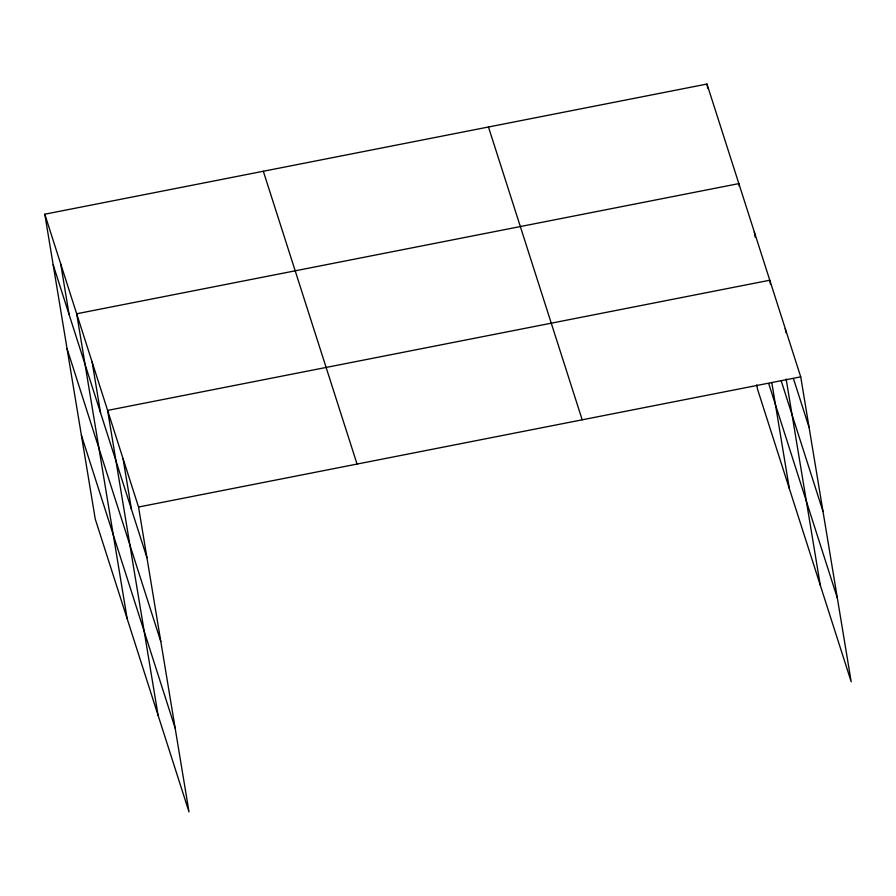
<?xml version="1.0" encoding="UTF-8"?>
<svg xmlns="http://www.w3.org/2000/svg" width="896" height="896" viewBox="0 0 896 896"><rect width="100%" height="100%" fill="white"/><g stroke="black" fill="none" stroke-linecap="round" stroke-linejoin="round"><path stroke-width="1.34" d="M44.8 214.211L138.544 507.024L189.022 811.955L95.278 519.142L44.8 214.211L706.978 84.045L800.722 376.858L851.2 681.789L757.456 388.976L756.773 384.843M138.544 507.024L800.722 376.858M793.632 379.154L809.099 427.47M781.189 380.811L822.987 511.392M768.723 383.645L837.301 597.867M488.466 126.997L582.198 419.81M263.323 171.259L357.056 464.072M53.178 264.824L146.922 557.637M67.077 348.746L160.81 641.57M81.39 435.221L175.123 728.034M785.254 328.541L785.926 332.651M770.459 284.334L769.787 280.224L107.61 410.402L158.088 715.333M786.139 378.997L820.266 585.155M754.32 231.918L755.227 237.384M739.301 186.334L738.853 183.602L76.675 313.768L127.154 618.699M771.803 382.648L789.331 488.533M706.978 84.045L707.661 88.144M123.077 458.718L131.454 509.32M92.142 362.085L100.52 412.698M60.738 263.995L69.115 314.608"/></g></svg>
